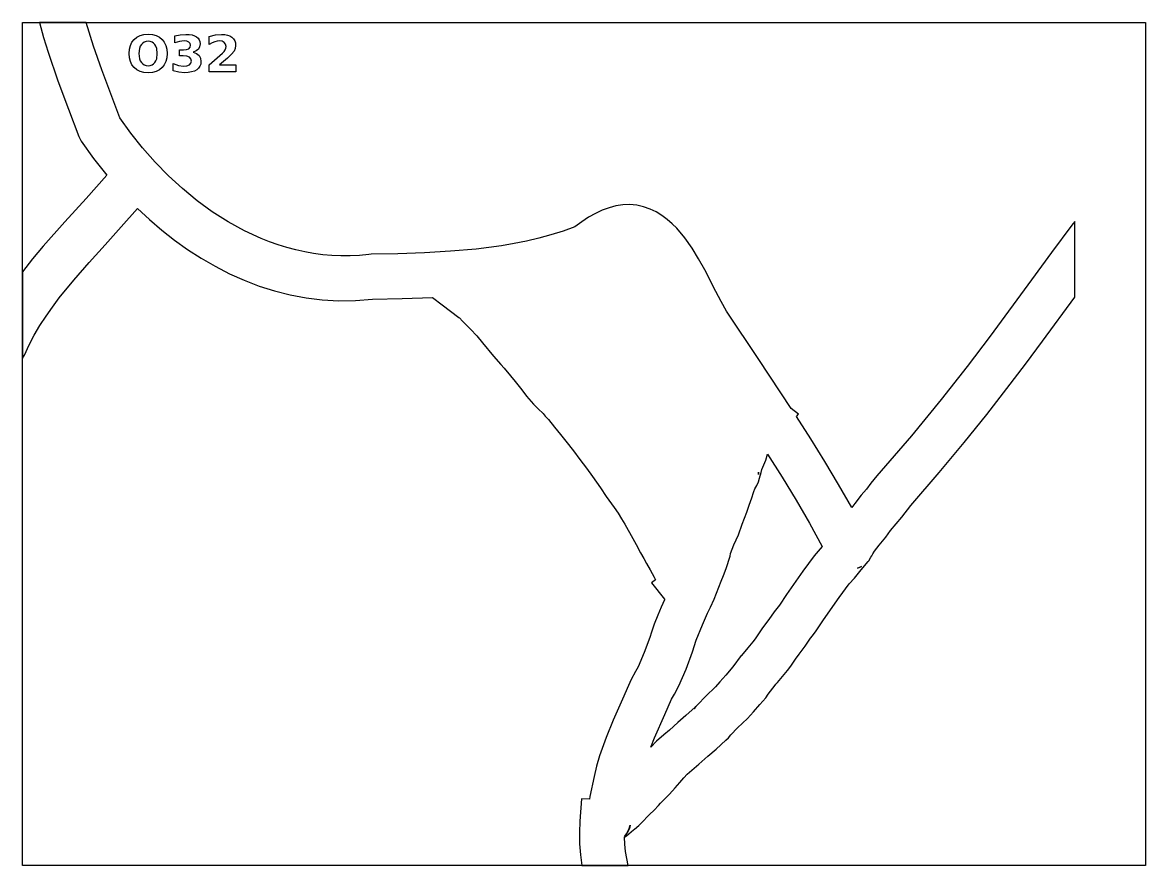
# Model space of a CAD drawing. Extents: x 1 to 512, y 1 to 4639.
# Drawn here: x 12 to 512, y 1207 to 1583 of the extents above; entities that cross this region are included whole.
import ezdxf

# ---------------------------------------------------------------- set-up
doc = ezdxf.new("R2010")
doc.units = 0

msp = doc.modelspace()

# ---------------------------------------------------------------- linework, layer by layer
at = {"layer": 'decoupage'}
for p, q in [((11.732, 1582.89), (511.732, 1582.89)), ((11.732, 1207.42), (11.732, 1582.89)), ((19.297, 1582.88), (21.11259, 1576.234545)), ((40.098, 1582.877), (19.297, 1582.88)), ((43.3645, 1572.358641), (40.098, 1582.877)), ((511.732, 1582.89), (511.732, 1207.42)), ((21.11259, 1576.234545), (23.114344, 1569.677109)), ((60.483203, 1574.085313), (61.467, 1575.329)), ((61.467, 1575.329), (62.703219, 1576.322563)), ((62.703219, 1576.322563), (64.1515, 1577.03225)), ((64.1515, 1577.03225), (65.812031, 1577.458063)), ((65.812031, 1577.458063), (67.685, 1577.6)), ((67.685, 1577.6), (69.562047, 1577.458063)), ((67.685, 1577.6), (67.685, 1577.6)), ((69.562047, 1577.458063), (71.224125, 1577.03225)), ((71.224125, 1577.03225), (72.671141, 1576.322563)), ((72.671141, 1576.322563), (73.903, 1575.329)), ((73.903, 1575.329), (74.886797, 1574.085313)), ((79.503, 1576.89), (81.994, 1577.419)), ((79.503, 1573.777), (79.503, 1576.89)), ((81.994, 1577.419), (84.42, 1577.596)), ((84.42, 1577.596), (85.922828, 1577.529828)), ((85.922828, 1577.529828), (87.222875, 1577.331375)), ((87.222875, 1577.331375), (88.320234, 1577.000734)), ((88.320234, 1577.000734), (89.215, 1576.538)), ((89.215, 1576.538), (89.914563, 1575.947156)), ((89.914563, 1575.947156), (90.41425, 1575.223)), ((90.41425, 1575.223), (90.714063, 1574.365344)), ((94.827, 1576.62), (97.66, 1577.336)), ((94.827, 1573.011), (94.827, 1576.62)), ((97.66, 1577.336), (100.405, 1577.59)), ((100.405, 1577.59), (101.799797, 1577.508641)), ((101.799797, 1577.508641), (103.029125, 1577.264625)), ((103.029125, 1577.264625), (104.092891, 1576.858047)), ((104.092891, 1576.858047), (104.991, 1576.289)), ((104.991, 1576.289), (105.709672, 1575.574625)), ((105.709672, 1575.574625), (106.223125, 1574.732)), ((47.05175, 1561.789375), (43.3645, 1572.358641)), ((59.218, 1569.056), (59.358609, 1570.948813)), ((59.358609, 1570.948813), (59.780375, 1572.62525)), ((59.780375, 1572.62525), (60.483203, 1574.085313)), ((63.873125, 1571.362), (63.606, 1569.052)), ((64.207172, 1572.297625), (63.873125, 1571.362)), ((64.675, 1573.087), (64.207172, 1572.297625)), ((65.264281, 1573.713797), (64.675, 1573.087)), ((65.9625, 1574.161625), (65.264281, 1573.713797)), ((66.769469, 1574.430391), (65.9625, 1574.161625)), ((67.685, 1574.52), (66.769469, 1574.430391)), ((68.605625, 1574.430391), (67.685, 1574.52)), ((67.685, 1574.52), (67.685, 1574.52)), ((69.416, 1574.161625), (68.605625, 1574.430391)), ((70.116125, 1573.713797), (69.416, 1574.161625)), ((70.706, 1573.087), (70.116125, 1573.713797)), ((71.173828, 1572.297625), (70.706, 1573.087)), ((71.507875, 1571.362), (71.173828, 1572.297625)), ((71.775, 1569.052), (71.507875, 1571.362)), ((74.886797, 1574.085313), (75.589625, 1572.62525)), ((75.589625, 1572.62525), (76.011391, 1570.948813)), ((76.011391, 1570.948813), (76.152, 1569.056)), ((81.587, 1574.461), (79.503, 1573.777)), ((83.659, 1574.692), (81.587, 1574.461)), ((81.62, 1567.95), (81.62, 1570.68)), ((81.62, 1570.68), (83.406, 1570.68)), ((83.406, 1570.68), (84.800125, 1570.803875)), ((84.891125, 1574.562375), (83.659, 1574.692)), ((84.800125, 1570.803875), (85.787, 1571.176)), ((85.809, 1574.174), (84.891125, 1574.562375)), ((85.787, 1571.176), (86.37425, 1571.812625)), ((86.379625, 1573.548625), (85.809, 1574.174)), ((86.37425, 1571.812625), (86.57, 1572.708)), ((86.57, 1572.708), (86.379625, 1573.548625)), ((89.11075, 1570.223), (87.804, 1569.713)), ((90.053, 1571.003), (89.11075, 1570.223)), ((90.623625, 1572.05875), (90.053, 1571.003)), ((90.814, 1573.374), (90.623625, 1572.05875)), ((90.714063, 1574.365344), (90.814, 1573.374)), ((96.130625, 1573.7445), (94.827, 1573.011)), ((97.351, 1574.268), (96.130625, 1573.7445)), ((98.48425, 1574.58975), (97.351, 1574.268)), ((99.523, 1574.697), (98.48425, 1574.58975)), ((100.683375, 1574.52075), (99.523, 1574.697)), ((101.585, 1573.992), (100.683375, 1574.52075)), ((101.4915, 1569.98175), (101.982, 1570.685)), ((102.171375, 1573.173), (101.585, 1573.992)), ((101.982, 1570.685), (102.270875, 1571.393125)), ((102.367, 1572.129), (102.171375, 1573.173)), ((102.270875, 1571.393125), (102.367, 1572.129)), ((105.939, 1570.148), (104.86175, 1568.79275)), ((106.460125, 1571.36075), (105.939, 1570.148)), ((106.223125, 1574.732), (106.531266, 1573.761125)), ((106.634, 1572.662), (106.460125, 1571.36075)), ((106.531266, 1573.761125), (106.634, 1572.662)), ((23.114344, 1569.677109), (27.52175, 1556.819875)), ((59.358609, 1567.167859), (59.218, 1569.056)), ((59.780375, 1565.494875), (59.358609, 1567.167859)), ((60.483203, 1564.036953), (59.780375, 1565.494875)), ((63.606, 1569.052), (63.873125, 1566.7505)), ((63.873125, 1566.7505), (64.207172, 1565.816781)), ((64.207172, 1565.816781), (64.675, 1565.028)), ((64.675, 1565.028), (65.264281, 1564.401203)), ((70.116125, 1564.401203), (70.706, 1565.028)), ((70.706, 1565.028), (71.173828, 1565.816781)), ((71.173828, 1565.816781), (71.507875, 1566.7505)), ((71.507875, 1566.7505), (71.775, 1569.052)), ((75.589625, 1565.494875), (74.886797, 1564.036953)), ((76.011391, 1567.167859), (75.589625, 1565.494875)), ((76.152, 1569.056), (76.011391, 1567.167859)), ((83.317, 1567.951), (81.62, 1567.95)), ((84.8935, 1567.80475), (83.317, 1567.951)), ((86.029, 1567.366), (84.8935, 1567.80475)), ((86.723375, 1566.655125), (86.029, 1567.366)), ((86.955, 1565.669), (86.723375, 1566.655125)), ((86.729125, 1564.703875), (86.955, 1565.669)), ((87.804, 1569.713), (87.804, 1569.71)), ((87.804, 1569.71), (89.267875, 1569.120625)), ((89.267875, 1569.120625), (90.329, 1568.211)), ((90.329, 1568.211), (90.982375, 1567.00675)), ((90.982375, 1567.00675), (91.2, 1565.51)), ((91.2, 1565.51), (91.082828, 1564.359688)), ((94.783, 1563.96), (100.791, 1569.262)), ((103.018, 1567.04), (99.501, 1563.96)), ((100.791, 1569.262), (101.4915, 1569.98175)), ((104.86175, 1568.79275), (103.018, 1567.04)), ((55.078, 1540.422), (47.05175, 1561.789375)), ((61.467, 1562.794), (60.483203, 1564.036953)), ((62.703219, 1561.800438), (61.467, 1562.794)), ((64.1515, 1561.09075), (62.703219, 1561.800438)), ((65.812031, 1560.664937), (64.1515, 1561.09075)), ((65.264281, 1564.401203), (65.9625, 1563.953375)), ((67.685, 1560.523), (65.812031, 1560.664937)), ((65.9625, 1563.953375), (66.769469, 1563.684609)), ((66.769469, 1563.684609), (67.685, 1563.595)), ((67.685, 1563.595), (68.605625, 1563.684609)), ((69.562047, 1560.664937), (67.685, 1560.523)), ((68.605625, 1563.684609), (69.416, 1563.953375)), ((69.416, 1563.953375), (70.116125, 1564.401203)), ((71.224125, 1561.09075), (69.562047, 1560.664937)), ((72.671141, 1561.800438), (71.224125, 1561.09075)), ((73.903, 1562.794), (72.671141, 1561.800438)), ((74.886797, 1564.036953), (73.903, 1562.794)), ((78.797, 1561.332), (78.797, 1564.61)), ((78.797, 1564.61), (81.157, 1563.706)), ((81.311, 1560.726), (78.797, 1561.332)), ((81.157, 1563.706), (83.472, 1563.409)), ((83.858, 1560.516), (81.311, 1560.726)), ((83.472, 1563.409), (84.959875, 1563.555125)), ((85.547547, 1560.595297), (83.858, 1560.516)), ((84.959875, 1563.555125), (86.051, 1563.993)), ((87.022125, 1560.833125), (85.547547, 1560.595297)), ((86.051, 1563.993), (86.729125, 1564.703875)), ((88.281641, 1561.229391), (87.022125, 1560.833125)), ((89.326, 1561.784), (88.281641, 1561.229391)), ((90.145734, 1562.496688), (89.326, 1561.784)), ((90.731375, 1563.35525), (90.145734, 1562.496688)), ((91.082828, 1564.359688), (90.731375, 1563.35525)), ((94.783, 1560.84), (94.783, 1563.96)), ((106.744, 1560.84), (94.783, 1560.84)), ((99.501, 1563.96), (106.744, 1563.96)), ((106.744, 1563.96), (106.744, 1560.84)), ((27.52175, 1556.819875), (32.210031, 1544.295453)), ((32.210031, 1544.295453), (36.87, 1532.091)), ((59.971708, 1533.607465), (55.078, 1540.422)), ((36.87, 1532.091), (37.931, 1530.034)), ((37.931, 1530.034), (43.403, 1522.3265)), ((65.227695, 1527.003848), (59.971708, 1533.607465)), ((70.826444, 1520.652001), (65.227695, 1527.003848)), ((43.403, 1522.3265), (49.319, 1514.814)), ((76.748438, 1514.592781), (70.826444, 1520.652001)), ((49.319, 1514.814), (40.108312, 1504.513922)), ((82.974157, 1508.867042), (76.748438, 1514.592781)), ((89.484086, 1503.515637), (82.974157, 1508.867042)), ((40.108312, 1504.513922), (30.52825, 1494.076875)), ((55.74166, 1491.870135), (62.989, 1500.032)), ((62.989, 1500.032), (68.257301, 1495.123883)), ((96.258706, 1498.579421), (89.484086, 1503.515637)), ((272.874119, 1500.399959), (269.846625, 1499.285375)), ((275.906922, 1501.192828), (272.874119, 1500.399959)), ((278.94842, 1501.651127), (275.906922, 1501.192828)), ((282.002, 1501.762), (278.94842, 1501.651127)), ((285.207076, 1501.481533), (282.002, 1501.762)), ((288.262234, 1500.814453), (285.207076, 1501.481533)), ((291.159869, 1499.80624), (288.262234, 1500.814453)), ((68.257301, 1495.123883), (73.729297, 1490.43317)), ((103.2785, 1494.09925), (96.258706, 1498.579421)), ((263.794016, 1496.142484), (260.762127, 1494.139889)), ((266.821053, 1497.861932), (263.794016, 1496.142484)), ((269.846625, 1499.285375), (266.821053, 1497.861932)), ((293.892375, 1498.502375), (291.159869, 1499.80624)), ((296.452146, 1496.948338), (293.892375, 1498.502375)), ((298.831578, 1495.189609), (296.452146, 1496.948338)), ((301.023064, 1493.27167), (298.831578, 1495.189609)), ((30.52825, 1494.076875), (20.947063, 1483.264641)), ((48.495469, 1483.903328), (55.74166, 1491.870135)), ((73.729297, 1490.43317), (79.397441, 1485.981447)), ((110.52395, 1490.115977), (103.2785, 1494.09925)), ((117.975539, 1486.670457), (110.52395, 1490.115977)), ((257.722, 1491.867), (252.404, 1489.97982)), ((260.762127, 1494.139889), (257.722, 1491.867)), ((303.019, 1491.24), (301.023064, 1493.27167)), ((306.600543, 1486.93118), (303.019, 1491.24)), ((478.989, 1492.633), (469.827285, 1480.4)), ((480.221, 1494.251), (478.989, 1492.633)), ((480.181, 1460.513), (480.221, 1494.251)), ((79.397441, 1485.981447), (85.254188, 1481.790297)), ((121.772536, 1485.162121), (117.975539, 1486.670457)), ((125.613749, 1483.803544), (121.772536, 1485.162121)), ((236.135344, 1485.542172), (230.612095, 1484.425837)), ((241.609315, 1486.830931), (236.135344, 1485.542172)), ((247.032652, 1488.305639), (241.609315, 1486.830931)), ((252.404, 1489.97982), (247.032652, 1488.305639)), ((309.825344, 1482.339563), (306.600543, 1486.93118)), ((20.947063, 1483.264641), (16.271125, 1477.643385)), ((41.385168, 1476.034889), (48.495469, 1483.903328)), ((85.254188, 1481.790297), (91.291988, 1477.881305)), ((129.496738, 1482.599833), (125.613749, 1483.803544)), ((133.419063, 1481.556094), (129.496738, 1482.599833)), ((137.378284, 1480.677434), (133.419063, 1481.556094)), ((141.371962, 1479.968959), (137.378284, 1480.677434)), ((190.683531, 1480.303266), (178.909191, 1479.906283)), ((202.304168, 1480.957146), (190.683531, 1480.303266)), ((213.76025, 1481.976125), (202.304168, 1480.957146)), ((225.040926, 1483.4684), (213.76025, 1481.976125)), ((230.612095, 1484.425837), (225.040926, 1483.4684)), ((312.757035, 1477.563164), (309.825344, 1482.339563)), ((469.827285, 1480.4), (460.973281, 1468.296563)), ((16.271125, 1477.643385), (11.733, 1471.839)), ((34.5455, 1468.168125), (41.385168, 1476.034889)), ((91.291988, 1477.881305), (97.503297, 1474.276057)), ((145.397657, 1479.435778), (141.371962, 1479.968959)), ((149.45293, 1479.082996), (145.397657, 1479.435778)), ((153.53534, 1478.915721), (149.45293, 1479.082996)), ((157.642448, 1478.939058), (153.53534, 1478.915721)), ((161.771815, 1479.158116), (157.642448, 1478.939058)), ((165.921, 1479.578), (161.771815, 1479.158116)), ((166.992, 1479.658), (165.921, 1479.578)), ((178.909191, 1479.906283), (166.992, 1479.658)), ((315.45925, 1472.7), (312.757035, 1477.563164)), ((11.733, 1471.839), (11.733, 1433.22)), ((97.503297, 1474.276057), (103.880566, 1470.996135)), ((103.880566, 1470.996135), (110.41625, 1468.063125)), ((320.429781, 1463.105438), (315.45925, 1472.7)), ((28.111207, 1460.206346), (34.5455, 1468.168125)), ((110.41625, 1468.063125), (117.102801, 1465.498611)), ((117.102801, 1465.498611), (123.932672, 1463.324178)), ((460.973281, 1468.296563), (442.60675, 1443.23675)), ((25.088183, 1456.159609), (28.111207, 1460.206346)), ((123.932672, 1463.324178), (130.898316, 1461.561409)), ((130.898316, 1461.561409), (137.992188, 1460.231891)), ((137.992188, 1460.231891), (145.206738, 1459.357206)), ((180.8115, 1459.962125), (194.214, 1460.442)), ((194.214, 1460.442), (198.625, 1457.117)), ((322.825363, 1458.57007), (320.429781, 1463.105438)), ((465.906219, 1440.943625), (480.181, 1460.513)), ((22.217031, 1452.052859), (25.088183, 1456.159609)), ((145.206738, 1459.357206), (152.534422, 1458.958939)), ((152.534422, 1458.958939), (159.967691, 1459.058676)), ((159.967691, 1459.058676), (167.499, 1459.678)), ((167.499, 1459.678), (180.8115, 1459.962125)), ((198.625, 1457.117), (206.052, 1451.526)), ((325.246, 1454.34), (322.825363, 1458.57007)), ((19.514594, 1447.87401), (22.217031, 1452.052859)), ((206.052, 1451.526), (206.008234, 1451.536672)), ((206.008234, 1451.536672), (206.247875, 1451.270125)), ((206.247875, 1451.270125), (207.589, 1449.905)), ((339.527125, 1432.805375), (325.246, 1454.34)), ((16.997715, 1443.610975), (19.514594, 1447.87401)), ((207.589, 1449.905), (211.179, 1446.328)), ((211.179, 1446.328), (213.95375, 1443.375625)), ((14.683236, 1439.251667), (16.997715, 1443.610975)), ((213.95375, 1443.375625), (216.613, 1440.256)), ((216.613, 1440.256), (221.474, 1434.207)), ((442.60675, 1443.23675), (432.303395, 1429.659563)), ((458.272082, 1430.650789), (465.906219, 1440.943625)), ((12.588, 1434.784), (14.683236, 1439.251667)), ((11.733, 1433.22), (12.09, 1433.796)), ((12.09, 1433.796), (12.588, 1434.784)), ((221.474, 1434.207), (224.683, 1430.619)), ((224.683, 1430.619), (226.13575, 1428.9845)), ((353.992, 1410.988), (339.527125, 1432.805375)), ((450.04275, 1419.80975), (458.272082, 1430.650789)), ((226.13575, 1428.9845), (226.239156, 1428.874406)), ((226.239156, 1428.874406), (226.213, 1428.91)), ((226.213, 1428.91), (228.961, 1425.463)), ((228.961, 1425.463), (231.047, 1423.059)), ((432.303395, 1429.659563), (420.726094, 1414.970313)), ((231.047, 1423.059), (234.112, 1419.231)), ((234.112, 1419.231), (236.187, 1416.469875)), ((236.187, 1416.469875), (239.18, 1412.868)), ((441.020199, 1408.26343), (450.04275, 1419.80975)), ((239.18, 1412.868), (240.71025, 1411.35325)), ((240.71025, 1411.35325), (241.438, 1410.725)), ((241.438, 1410.725), (243.36, 1408.905)), ((357.185, 1408.425), (353.992, 1410.988)), ((420.726094, 1414.970313), (407.479434, 1398.858594)), ((243.36, 1408.905), (243.539375, 1408.6665)), ((243.539375, 1408.6665), (244.477, 1407.591)), ((244.477, 1407.591), (245.881, 1406.093)), ((245.881, 1406.093), (248.647, 1402.581)), ((356.342, 1407.376), (357.185, 1408.425)), ((362.739906, 1397.395734), (356.342, 1407.376)), ((431.006406, 1395.85475), (441.020199, 1408.26343)), ((248.647, 1402.581), (251.207, 1399.429)), ((251.207, 1399.429), (253.69, 1396.394)), ((253.69, 1396.394), (257.024, 1392.091)), ((369.00075, 1387.319375), (362.739906, 1397.395734)), ((407.479434, 1398.858594), (392.168, 1381.014)), ((419.803348, 1382.426633), (431.006406, 1395.85475)), ((257.024, 1392.091), (259.805, 1388.249)), ((342.638375, 1387.92275), (343.493, 1390.6)), ((343.493, 1390.6), (349.9635, 1380.390109)), ((343.493, 1390.6), (343.493, 1390.6)), ((259.805, 1388.249), (262.918, 1384.46)), ((341.369, 1384.773), (342.638375, 1387.92275)), ((375.081969, 1377.137828), (369.00075, 1387.319375)), ((262.918, 1384.46), (265.537, 1380.72)), ((265.537, 1380.72), (269.094, 1375.697)), ((339.369, 1382.61), (339.439, 1381.62)), ((339.419, 1381.89), (339.369, 1382.61)), ((339.369, 1382.61), (339.369, 1382.61)), ((339.4515, 1381.508625), (339.419, 1381.89)), ((339.439, 1381.62), (339.4515, 1381.508625)), ((339.889, 1379.975), (340.620125, 1382.436625)), ((340.620125, 1382.436625), (340.89, 1383.738)), ((340.89, 1383.738), (341.369, 1384.773)), ((349.9635, 1380.390109), (356.2075, 1370.149375)), ((392.168, 1381.014), (389.47425, 1377.65625)), ((407.213, 1367.822), (419.803348, 1382.426633)), ((269.094, 1375.697), (271.57, 1371.728)), ((337.297, 1374.014), (337.781, 1375.24)), ((337.781, 1375.24), (338.682, 1376.674)), ((338.682, 1376.674), (339.3485, 1378.313625)), ((339.3485, 1378.313625), (339.889, 1379.975)), ((380.941, 1366.842), (375.081969, 1377.137828)), ((387.562, 1375.104), (385.189375, 1372.30225)), ((389.47425, 1377.65625), (387.562, 1375.104)), ((271.57, 1371.728), (275.131, 1366.849)), ((335.272, 1367.914), (336.508, 1371.162)), ((336.508, 1371.162), (337.212625, 1373.501875)), ((337.212625, 1373.501875), (337.320391, 1373.990109)), ((337.320391, 1373.990109), (337.297, 1374.014)), ((356.2075, 1370.149375), (362.1725, 1359.867953)), ((385.189375, 1372.30225), (382.246, 1368.674)), ((275.131, 1366.849), (276.8955, 1364.336125)), ((334.213, 1364.741), (335.272, 1367.914)), ((382.246, 1368.674), (380.941, 1366.842)), ((403.172, 1362.586), (407.213, 1367.822)), ((276.8955, 1364.336125), (278.453, 1361.872)), ((278.453, 1361.872), (279.879, 1359.415)), ((332.186, 1359.374), (334.213, 1364.741)), ((398.209, 1356.611), (403.172, 1362.586)), ((279.879, 1359.415), (283.488, 1353.09)), ((330.469, 1354.747), (332.186, 1359.374)), ((362.1725, 1359.867953), (367.806, 1349.536)), ((396.156, 1353.685), (398.209, 1356.611)), ((283.488, 1353.09), (284.99, 1350.448)), ((284.99, 1350.448), (286.943, 1346.696)), ((327.026, 1346.358), (328.506, 1350.182)), ((328.506, 1350.182), (330.469, 1354.747)), ((391.072, 1347.457), (393.1595, 1350.04)), ((393.1595, 1350.04), (396.156, 1353.685)), ((286.943, 1346.696), (288.375, 1344.116)), ((325.01, 1339.69), (326.803, 1345.198)), ((326.803, 1345.198), (327.026, 1346.358)), ((364.19, 1345.343), (359.127, 1338.569)), ((367.806, 1349.536), (364.19, 1345.343)), ((389.474, 1344.75), (389.8215, 1345.30975)), ((389.8215, 1345.30975), (390.259, 1346.258)), ((390.259, 1346.258), (391.072, 1347.457)), ((288.375, 1344.116), (289.582, 1341.885)), ((289.582, 1341.885), (289.582, 1341.87)), ((289.582, 1341.87), (291.125, 1339.153)), ((383.44, 1339.906), (385.319, 1340.65)), ((385.005, 1340.49), (383.44, 1339.906)), ((385.319, 1340.65), (385.005, 1340.49)), ((385.187, 1339.043), (388.211, 1342.844)), ((385.319, 1340.65), (385.319, 1340.65)), ((388.211, 1342.844), (388.496375, 1343.07775)), ((388.496375, 1343.07775), (389.474, 1344.75)), ((291.125, 1339.153), (292.929, 1335.858)), ((292.929, 1335.858), (293.5, 1334.704)), ((322.783, 1334.106), (323.790375, 1336.536875)), ((323.790375, 1336.536875), (325.01, 1339.69)), ((359.127, 1338.569), (351.813, 1328.104)), ((379.824, 1332.853), (382.119625, 1335.46725)), ((382.119625, 1335.46725), (385.187, 1339.043)), ((293.5, 1334.704), (291.736, 1333.307)), ((291.736, 1333.307), (297.541, 1325.981)), ((319.651, 1325.981), (322.783, 1334.106)), ((375.306, 1326.797), (379.824, 1332.853)), ((297.571, 1325.799), (296.107, 1322.441)), ((297.541, 1325.981), (297.571, 1325.799)), ((318.061625, 1322.498625), (319.651, 1325.981)), ((351.813, 1328.104), (348.758, 1323.409)), ((368.361, 1316.859), (375.306, 1326.797)), ((296.107, 1322.441), (294.564625, 1318.932125)), ((316.74, 1319.743), (318.061625, 1322.498625)), ((346.387, 1320.368), (344.078, 1316.935)), ((348.758, 1323.409), (346.387, 1320.368)), ((294.564625, 1318.932125), (292.9, 1314.869)), ((314.483, 1314.561), (316.74, 1319.743)), ((344.078, 1316.935), (341.231, 1313.302)), ((365.107, 1311.879), (368.361, 1316.859)), ((291.747625, 1311.385625), (291.037, 1308.986)), ((292.9, 1314.869), (291.747625, 1311.385625)), ((311.616, 1307.837), (314.483, 1314.561)), ((341.231, 1313.302), (337.877, 1308.333)), ((363.483375, 1309.731375), (365.107, 1311.879)), ((291.037, 1308.986), (288.546125, 1302.2555)), ((309.975, 1302.573), (311.616, 1307.837)), ((336.873, 1307.071), (334.686, 1304.439)), ((337.877, 1308.333), (336.873, 1307.071)), ((357.453, 1301.594), (360.215, 1305.111)), ((360.215, 1305.111), (362.576, 1308.615)), ((362.576, 1308.615), (363.483375, 1309.731375)), ((288.546125, 1302.2555), (285.855, 1295.951)), ((307.16325, 1294.932875), (309.975, 1302.573)), ((331.305, 1300.372), (328.37575, 1296.54225)), ((331.8605, 1301.07475), (331.305, 1300.372)), ((331.787906, 1300.971906), (331.8605, 1301.07475)), ((331.801, 1300.978), (331.787906, 1300.971906)), ((332.526, 1301.847), (331.801, 1300.978)), ((334.686, 1304.439), (332.526, 1301.847)), ((355.92325, 1299.28475), (357.453, 1301.594)), ((285.855, 1295.951), (284.649625, 1293.809875)), ((327.317, 1295.054), (324.946, 1292.224)), ((328.37575, 1296.54225), (327.317, 1295.054)), ((352.263, 1294.283), (353.765, 1296.143)), ((353.765, 1296.143), (355.92325, 1299.28475)), ((282.755, 1290.279), (280.940625, 1286.283625)), ((284.649625, 1293.809875), (282.755, 1290.279)), ((303.936, 1287.421), (307.16325, 1294.932875)), ((324.946, 1292.224), (322.248, 1289.189)), ((347.864, 1289), (350.032, 1291.6)), ((350.032, 1291.6), (352.263, 1294.283)), ((280.940625, 1286.283625), (279.445, 1282.799)), ((302.005625, 1283.77075), (303.936, 1287.421)), ((320.276, 1286.948), (315.985, 1282.882)), ((322.248, 1289.189), (320.276, 1286.948)), ((343.795, 1283.71), (346.817, 1287.727)), ((346.817, 1287.727), (347.149, 1288.141)), ((347.149, 1288.141), (347.864, 1289)), ((279.445, 1282.799), (274.718, 1272.162)), ((297.725, 1274.708), (300.727, 1281.526)), ((300.727, 1281.526), (302.005625, 1283.77075)), ((315.985, 1282.882), (312.237, 1279.007)), ((340.088, 1279.144), (342.626625, 1282.163875)), ((342.626625, 1282.163875), (343.795, 1283.71)), ((311.2505, 1278.01225), (307.139, 1274.202)), ((311.087125, 1277.58875), (310.788984, 1277.194062)), ((310.788984, 1277.194062), (310.952, 1277.417)), ((310.952, 1277.417), (311.529594, 1278.216281)), ((312.237, 1279.007), (311.087125, 1277.58875)), ((311.512496, 1278.245809), (311.2505, 1278.01225)), ((311.529594, 1278.216281), (311.512496, 1278.245809)), ((334.476, 1272.848), (337.176, 1275.866)), ((337.176, 1275.866), (340.088, 1279.144)), ((274.718, 1272.162), (271.558625, 1264.40175)), ((293.104, 1264.31), (297.725, 1274.708)), ((303.575, 1271.101), (299.801, 1267.702)), ((307.139, 1274.202), (303.575, 1271.101)), ((330.122, 1268.717), (334.476, 1272.848)), ((297.25425, 1265.6155), (294.028, 1262.821)), ((299.801, 1267.702), (297.25425, 1265.6155)), ((326.044172, 1264.284281), (327.098, 1265.608)), ((327.098, 1265.608), (330.122, 1268.717)), ((271.558625, 1264.40175), (268.652, 1256.205)), ((291.496, 1260.099), (293.104, 1264.31)), ((294.028, 1262.821), (291.496, 1260.099)), ((320.502, 1259.307), (324.938125, 1263.1985)), ((324.938125, 1263.1985), (326.044172, 1264.284281)), ((268.652, 1256.205), (267.318781, 1251.621297)), ((312.883, 1252.555), (316.822, 1256.1)), ((316.822, 1256.1), (320.502, 1259.307)), ((267.318781, 1251.621297), (266.1935, 1247.075375)), ((307.672, 1248.18), (312.883, 1252.555)), ((266.1935, 1247.075375), (264.38, 1238.185)), ((304.364375, 1244.444125), (306.125391, 1246.542734)), ((306.125391, 1246.542734), (307.672, 1248.18)), ((299.76, 1239.2), (302.279172, 1241.968453)), ((302.279172, 1241.968453), (304.364375, 1244.444125)), ((260.578, 1237.165), (259.853, 1227.191)), ((264.138, 1236.906), (260.578, 1237.165)), ((264.38, 1238.185), (264.138, 1236.906)), ((294.896, 1234.13875), (295.842, 1235.262)), ((295.842, 1235.262), (299.76, 1239.2)), ((289.67, 1228.944), (290.941125, 1230.091)), ((290.941125, 1230.091), (293.035, 1232.09)), ((293.035, 1232.09), (294.896, 1234.13875)), ((259.853, 1227.191), (259.65925, 1222.123219)), ((281.653625, 1223.4915), (282.253, 1225.331)), ((282.263, 1225.33), (282.153, 1224.558)), ((282.253, 1225.331), (282.253, 1225.35)), ((282.253, 1225.35), (282.263, 1225.35)), ((282.263, 1225.35), (282.263, 1225.35)), ((282.263, 1225.35), (282.263, 1225.33)), ((284.27075, 1223.620875), (286.156, 1225.245)), ((286.156, 1225.245), (288.3315, 1227.4875)), ((288.3315, 1227.4875), (289.67, 1228.944)), ((259.65925, 1222.123219), (259.788, 1217.1445)), ((279.709, 1219.99), (280.607, 1220.623)), ((280.234, 1221.002), (279.712, 1220.311)), ((279.712, 1220.4), (280.234, 1221.001)), ((279.712, 1220.311), (279.712, 1220.4)), ((280.264, 1221.032), (280.234, 1221.002)), ((280.234, 1221.001), (280.254, 1221.031)), ((280.254, 1221.031), (280.284, 1221.061)), ((280.284, 1221.062), (280.264, 1221.032)), ((280.284, 1221.061), (280.976, 1221.978)), ((280.875, 1221.743), (280.284, 1221.062)), ((280.607, 1220.623), (282.783, 1222.42)), ((280.976, 1221.979), (280.875, 1221.743)), ((280.976, 1221.99), (281.056, 1222.17)), ((280.976, 1221.978), (280.976, 1221.99)), ((280.986, 1221.989), (280.976, 1221.979)), ((281.066, 1222.169), (280.986, 1221.989)), ((281.056, 1222.17), (281.192, 1222.483)), ((282.012625, 1223.92675), (281.066, 1222.169)), ((281.112, 1222.393), (281.653625, 1223.4915)), ((281.192, 1222.483), (281.112, 1222.393)), ((282.153, 1224.558), (282.012625, 1223.92675)), ((282.783, 1222.42), (283.806, 1223.34)), ((283.806, 1223.34), (283.843844, 1223.332641)), ((283.843844, 1223.332641), (284.27075, 1223.620875)), ((259.788, 1217.1445), (260.1905, 1212.244531)), ((279.899047, 1216.873359), (279.709, 1219.99)), ((280.257375, 1213.736375), (279.899047, 1216.873359)), ((260.1905, 1212.244531), (260.818, 1207.413)), ((281.36, 1207.41), (280.257375, 1213.736375)), ((511.732, 1207.42), (11.732, 1207.42)), ((260.818, 1207.413), (281.36, 1207.41))]:
    msp.add_line(p, q, dxfattribs=at)

doc.saveas('drawing.dxf')
